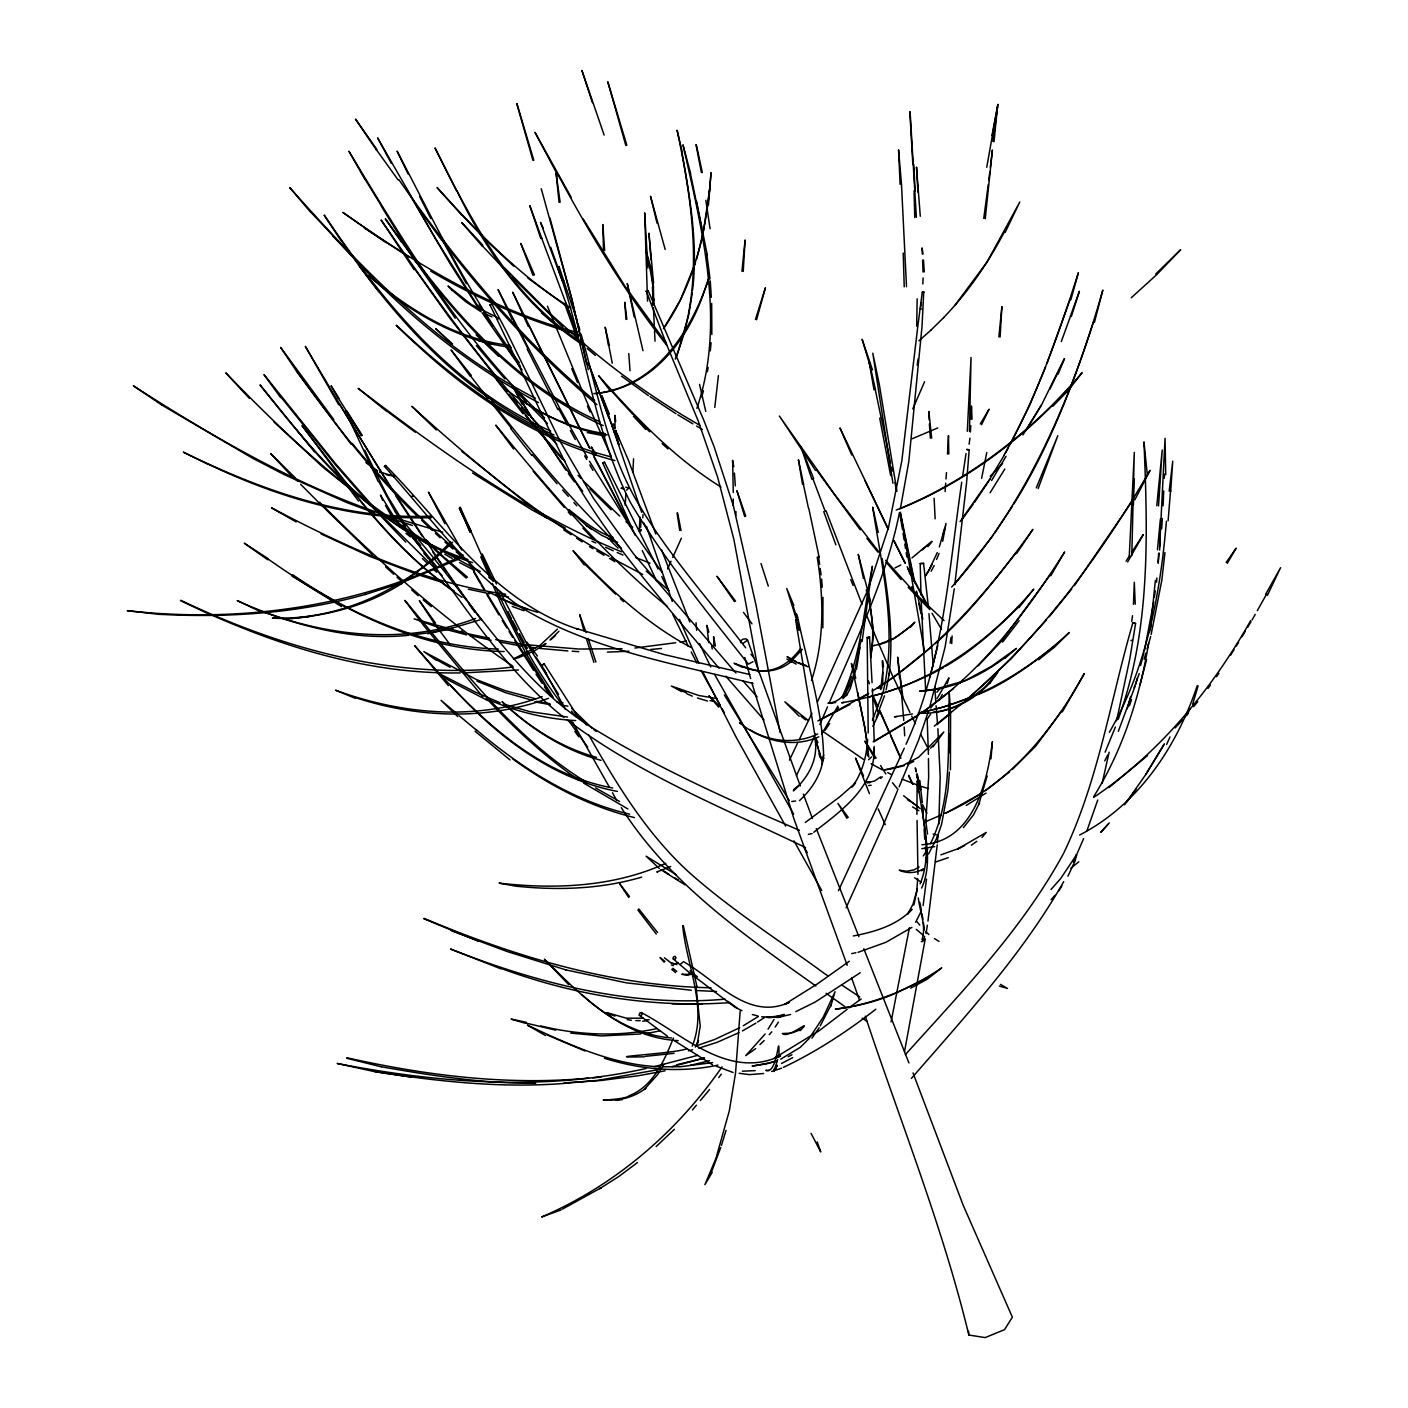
<?xml version="1.0" encoding="UTF-8"?>
<svg xmlns="http://www.w3.org/2000/svg" width="1408" height="1408" viewBox="0 0 1408 1408"><rect width="100%" height="100%" fill="white"/><g stroke="black" fill="none" stroke-linecap="round" stroke-linejoin="round"><path stroke-width="1.5" d="M615.683 421.485L614.962 415.395L614.997 427.61M1135.235 604.19L1134.302 582.296L1133.44 604.314M711.832 334.558L711.674 303.442M967.296 431.288L971.045 357.474L969.478 431.394M948.798 454.062L948.464 435.618L947.478 454.027M364.584 178.851L348.938 151.254C405.856 245.731 463.778 341.458 544.544 417.859M970.992 419.126L971.45 406.014L972.048 419.126M949.837 752.734L950.066 733.498M351.05 444.206L297.44 372.61L280.65 347.424L333.802 419.619M950.418 769.806L950.576 713.099L949.344 693.651C947.126 743.758 953.339 797.192 930.477 843.621M813.754 832.269C841.192 810.779 875.406 787.248 874.139 748.035M916.678 326.198L917.171 298.813M918.122 785.154L917.998 788.568M673.235 958.936L673.27 957.088L674.995 956.349L676.016 957.739L674.942 959.341L673.235 958.936L689.85 973.051M869.546 636.856L868.05 638.528L867.17 637.472L869.546 636.856L872.062 682.704M874.051 752.312L874.174 746.434M874.262 741.752L872.414 688.864M922.381 802.736L919.635 780.771L918.104 780.331L917.101 781.422L916.925 814.37M1133.44 504.698L1134.038 478.79M1018.917 607.658L1033.754 589.142C990.669 640.147 934.226 681.437 868.507 697.03M867.17 637.472L868.208 732.97M1165.736 474.76L1165.05 438.293L1159.629 546.709M733.075 505.278L733.269 498.942M347.019 1057.76L347.019 1057.76C426.043 1075.554 507.672 1085.709 588.65 1078.106M1159.646 550.106L1160.403 519.006L1157.446 549.824M1131.803 555.544L1134.302 452.355L1129.304 555.685M882.693 672.338L881.179 685.538L877.694 688.09L881.83 687.755L880.458 689.48L882.763 683.883L882.886 667.427M922.838 283.976L923.085 277.939M309.338 616.634L290.506 618.728L272.342 618.165C339.522 620.259 404.571 590.022 450.683 541.869M919.635 780.771L919.582 782.126L917.101 781.422M740.186 1011.032L735.574 1072.826L729.326 1110.806L716.003 1158.221L704.915 1184.674L712.114 1172.494M1163.061 505.824L1163.73 491.005M1164.293 478.315L1164.486 474.091M642.805 517.81L642.963 514.571M632.914 471.768L633.565 458.814M779.029 1057.056C778.765 1024.267 778.378 1075.413 765.794 1070.362L769.226 1070.362M951.72 643.526L952.107 635.941M663.414 328.733C695.341 283.114 707.203 227.339 711.005 172.656L708.47 204.829M641.714 512.354L614.17 431.974L615.595 430.566L628.426 460.24L655.829 533.966M625.205 505.085L625.821 494.19M1156.795 505.754L1162.216 450.067L1158.538 505.912M1158.133 562.179L1158.643 553.485M970.394 432.01L970.798 425.603M735.733 515.715L735.997 511.614M1000.085 337.075L1001.898 306.61L998.87 336.917M1161.653 528.898L1162.322 518.426M180.699 600.248L180.699 600.248C283.747 649.37 398.446 681.472 513.339 666.917M817.485 701.8L867.768 590.128L888.483 527.578L901.824 460.874L917.858 325.934L922.275 292.142L923.718 292.09L922.046 326.251L908.829 461.472L900.451 508.341M1170.682 491.515L1172.741 461.19L1169.186 491.075M743.23 271.427L745.096 239.958L741.963 271.251M917.664 878.539L916.802 890.806L913.123 903.901L907.579 914.32L911.997 909.269C897.107 925.426 874.298 931.99 853.336 935.95M945.102 491.586L945.701 483.155M946 478.949L946.458 472.63M926.517 879.12L923.102 905.573M470.237 532.083L459.29 508.218L471.328 531.379M653.066 298.285L653.506 287.531L651.288 271.304M692.542 290.33C698.104 244.2 690.061 198.106 682.018 152.803M937.394 842.794L938.027 834.486M938.819 824.102L940.174 776.864L937.886 728.675M640.693 527.261L640.904 519.605M924.898 833.395L925.25 829.03M925.76 822.448L928.664 777.251L928.453 758.525M969.214 449.786L966.68 449.486L969.214 449.786L966.557 482.838L954.818 584.672M1168.094 520.784L1170.558 490.688M949.432 772.006L947.901 790.293L941.635 824.032L936.619 838.992L938.01 835.754L928.576 853.952M1156.531 582.173L1156.901 578.002M1158.168 563.394L1159.083 552.974M542.784 664.435L544.245 664.066L541.816 665.526L565.453 709.474M867.61 755.814L867.205 743.406L864.547 726.581L851.418 663.467L855.765 678.181M1155.37 580.378L1150.318 630.15M710.301 350.874L711.058 342.725M822.853 627.88L822.958 597.344M867.61 739.341C866.747 756.325 862.189 773.274 852.016 787.107M869.422 793.654L855.518 758.05L863.562 775.966M990.334 167.306L992.411 150.005L985.248 218.715M924.616 936.302L923.542 940.755L925.285 938.872L922.557 940.298M1166.405 521.242C1160.298 594.088 1146.482 668.307 1109.363 732.283M993.995 141.768L997.515 106.973L992.957 141.522M1164.926 552.57L1161.864 580.061L1151.128 634.55M517.088 886.406L499.118 883.133C555.157 889.469 613.782 887.058 665.79 863.333M937.235 844.87L927.978 921.043M991.003 758.859L992.376 741.805C987.131 783.552 973.174 841.579 921.906 844.73M714.771 407.422L718.414 375.584M744.709 516.542L736.894 490.688L745.712 516.05M988.786 180.277L989.824 171.635M709.843 188.443L703.472 231.018M954.272 588.79L945.138 646.87L929.826 706.587M424.019 918.333L424.019 918.333C515.064 956.666 611.53 986.005 711.04 987.765M827.851 703.173C845.011 702.064 851.752 683.566 854.885 669.24C860.165 645.902 862.154 634.339 856.469 669.328M983.752 218.434L988.258 184.606M961.717 482.258C948.798 570.522 943.642 661.901 906.048 744.234M1131.733 621.544L1132.507 615.718M842.054 697.118C861.309 656.022 863.65 610.139 872.397 566.262L862.118 641.467M505.648 594.246C422.453 582.525 345.206 546.621 271.533 507.848L296.138 521.91M939.33 546.955L946.035 523.424L942.691 541.288M969.109 444.206L969.954 438.205M654.368 299.094L653.541 304.603L651.728 304.621C660.51 296.683 634.55 210.971 652.01 271.638M1153.733 601.709L1144.405 650.778M1154.349 597.362L1155.282 590.85M870.69 655.829C874.914 633.882 872.01 611.23 866.202 589.846M950.154 643.104L950.963 637.56M1038.488 659.824L1054.486 647.134L1069.235 632.509C1026.96 671.722 975.603 702.222 918.438 712.976L920.656 713.082M917.171 365.182L918.139 358.811M962.632 476.115L966.046 453.587M926.059 933.504L927.344 925.197M921.342 302.614L920.374 308.915L921.554 309.126M667.638 1036.376L639.25 1015.186L639.549 1013.232L641.379 1012.598C683.971 1035.038 728.957 1080.376 780.542 1055.771L774.189 1058.2L819.315 1030.603L847.229 1009.272M609.013 556.301C536.906 515.416 472.982 461.894 411.84 406.331L436.251 429.933M692.384 292.442L688.653 315.216L676.773 356.118M905.344 1054.662C962.421 991.25 1022.736 928.717 1063.674 853.195C1098.627 780.349 1110.472 699.758 1132.877 622.776L1135.587 623.48L1129.85 658.627L1116.579 720.826M991.936 135.538L997.938 104.315L986.744 167.306M644.406 1056.81C588.509 1057.918 681.032 1053.307 686.805 1048.502M814.827 734.8L795.608 619.854L798.125 619.414C807.541 664.382 822.36 708.946 823.592 755.163C822.272 773.045 812.504 788.744 799.498 800.571M925.091 939.734L904.517 1051.565M707.362 371.73L708.154 367.453M821.92 764.051L823.592 755.163M777.726 1059.414L773.872 1071.488L777.304 1065.258L775.685 1068.214M1148.664 643.104C1139.741 696.942 1122.774 750.077 1093.752 796.558M886.142 689.814L889.363 673.024L888.976 675.118C893.904 636.152 888.342 597.01 882.182 558.536M909.445 927.696L891.088 1021.891M734.518 601.621L716.954 576.242L735.539 601.11M981.622 478.35L986.779 452.514M910.659 988.17L927.062 979.282L941.741 967.877C910.026 989.402 873.453 1004.344 835.314 1009.166C855.501 1006.667 875.442 1001.898 894.186 993.89M640.059 531.045L640.429 529.302M1149.386 632.456L1151.11 624.026M533.949 420.957L514.466 389.488L522.051 404.078M882.974 692.666C897.811 631.224 882.059 568.146 872.661 507.126L878.258 532.365M913.88 905.027L917.33 888.659M1102.112 783.446L1109.152 752.171M380.442 285.93L368.826 275.598C409.147 309.901 456.21 339.328 509.872 345.4M798.125 619.414L797.843 620.699L795.608 619.854M859.461 647.504L861.238 639.672M870.795 657.87L873.576 632.509L869.581 599.984M718.643 707.115L708.928 695.781L719.893 706.517M899.483 512.494C886.16 579.357 855.659 640.693 829.206 702.962M937.763 645.709L929.931 677.019M639.162 530.922L640.112 517.246M338.307 398.464L331.091 385.81L338.835 398.13M702.398 237.178L696.538 259.318M545.459 1035.531L527.366 1025.112C569.483 1044.877 613.202 1065.117 660.493 1066.824M830.632 1006.544L835.05 991.725L823.275 1017.069L808.966 1038.699L800.237 1047.376L780.701 1059.168M451.774 344.344L435.653 328.557L452.549 343.957M1135.71 684.358L1137.347 678.058M1140.603 665.456L1143.859 652.872M1139.952 684.992L1146.587 659.648M987.184 775.914L978.63 804.795L979.546 802.859L973.491 814.915L963.354 827.658M1094.456 322.291L1102.816 290.083C1072.192 397.461 1027.312 503.342 951.65 587.066M855.624 670.613L850.133 688.917L846.261 695.693L847.528 693.792L842.864 698.72M943.043 534.934L944.627 529.091M1127.28 708.752L1130.694 696.344M160.266 614.486L127.23 610.685C241.454 623.533 359.867 606.76 463.074 554.946M701.712 396.898L703.437 390.738M932.994 746.821L943.853 731.984L918.509 757.31L902.88 765.442L884.77 769.806L888.061 769.507M756.571 319.739L765.406 287.76L755.462 319.44M440.739 628.267L414.128 618.851L461.947 632.21M696.89 408.355C726.194 321.922 702.205 230.595 683.003 144.83L690.536 173.149M1050.984 889.539L1060.717 878.486L1076.363 855.061L1075.043 861.15L1067.898 876.234M1144.141 659.296L1145.918 653.101M1147.115 648.965L1150.67 636.557M385.546 218.838L385.546 218.838C442.622 299.306 507.162 380.512 599.65 421.626M1070.854 299.746L1078.387 272.73C1058.323 335.368 1036.411 397.989 1003.886 455.435M1192.576 704.493L1198.085 685.96L1197.275 685.573C1176.701 746.891 1138.35 804.76 1079.584 835.05M811.483 680.522C824.56 640.816 823.786 598.013 817.221 557.146M721.459 1145.373L726.053 1130.342M1004.714 658.504L1016.453 648.402L991.461 666.336L964.902 680.715L935.458 689.163L919.582 691.152C950.946 689.726 980.285 676.386 1004.995 657.589M695.288 263.243L680.451 299.816L664.805 326.568M466.206 578.09L435.125 550.123L425.638 539.546L435.987 549.578M884.47 695.816L876.304 717.411M648.173 290.682L646.29 291.245L648.173 290.682L703.507 419.549L714.208 447.005L733.392 505.877L755.867 604.384L780.067 732.547M1071.33 316.518L1079.39 291.298L1070.414 316.131M882.323 694.619L872.397 720.139M675.259 359.093C704.986 285.789 692.982 205.198 677.09 130.24L682.493 153.067M1093.646 321.763C1072.949 384.965 1049.189 447.621 1013.69 504.187M259.653 611.248L237.248 600.6C311.133 634.726 397.866 647.803 475.587 618.464M927.942 712.747L918.491 740.414L899.131 786.843M1129.41 705.795L1131.522 699.6M1097.73 800.043L1086.941 830.72M720.738 1147.45L710.934 1173.533M1135.006 686.418L1118.322 731.315M1070.115 299.341L1047.042 363.035M947.179 683.883L948.922 677.829L937.13 698.562M1036.27 487.872L1057.83 435.653L1038.171 488.541M470.202 376.27L451.106 350.011L471.258 375.408M355.274 698.298L335.544 690.202C401.315 714.384 475.411 721.266 542.133 696.608M559.011 266.517L557.638 266.904L559.011 266.517L577.386 321.693M702.68 295.821L708.752 278.502C691.293 331.795 654.949 388.045 593.824 393.624M874.878 758.56L864.864 741.171L876.163 758.138M396.475 325.283L396.475 325.283C457.758 383.381 527.947 435.864 611.125 456.896M1061.315 341.528L1070.485 316.307M1115.382 727.056L1105.104 752.189M1118.234 719.189C1150.67 630.538 1147.802 534.706 1143.965 441.866L1147.397 475.71M1134.074 687.861L1139.248 673.622M411.453 1077.155L374.176 1071.558L337.163 1063.462C438.733 1083.157 544.438 1091.341 646.219 1068.461M846.56 689.709L851.347 676.702M683.285 925.619L696.942 986.498M1045.528 367.066L1029.635 405.328L1010.346 443.872M610.104 1014.957L606.778 1012.581L626.19 1018.16L643.122 1018.23M580.782 341.722C510.136 296.754 471.381 220.387 435.019 147.946L456.403 190.714M525.712 1023.387L511.139 1019.11L526.17 1022.261M673.411 1038.048C664.435 1060.312 653.259 1086.395 629.27 1095.688C624.642 1100.845 577.72 1100.229 622.107 1099.771M937.27 552.552L928.981 570.222L932.026 564.397M568.709 984.667L544.421 959.2C581.469 996.019 622.635 1037.872 678.198 1040.618M921.202 911.258L915.658 922.187M936.566 559.504L939.048 553.397M640.693 531.309L641.344 529.76M1058.006 374.282L1064.536 358.688M1083.614 838.622L1073.371 862.259M1187.278 714.736L1189.795 708.822M408.144 174.011L397.091 151.114C434.914 223.238 470.096 297.352 519.323 362.701M827.499 706.904L819.878 724.451M457.758 716.602L441.074 700.374L458.48 714.947M912.789 408.883L924.598 381.709M897.442 790.715L882.147 827.904L846.085 907.808M702.909 295.187C686.136 342.954 649.299 388.467 595.725 393.536M815.619 733.99L796.488 775.614M904.27 748.211L838.464 890.701M667.586 568.973L671.035 561.282M672.76 557.427L681.384 538.208M1166.598 744.498L1169.995 737M1064.29 358.618L1041.656 404.677L1025.341 431.341M989.771 683.461C1009.941 655.547 986.902 687.509 979.968 691.099C966.469 702.029 950.734 710.565 933.205 712.254M843.41 696.925L845.874 691.557M324.403 215.195L324.403 215.195C382.888 302.192 452.267 387.834 550.669 431.042M955.346 304.744L987.131 261.906L1019.762 202.048L1005.136 232.478M831.054 1004.89L820.23 1025.869M267.819 559.803L244.288 543.206L268.277 558.782M837.848 706.13L821.674 734.131M691.293 647.574C645.779 623.621 608.115 587.611 573.003 550.598L584.25 564.89M872.854 726.37L879.578 712.237M789.448 760.126L797.474 743.301M695.288 1047.059L698.456 1040.512L697.259 1044.05L700.216 1026.098L696.221 988.539M799.286 739.552L811.941 713.328M1049.77 389.4L1057.338 373.824M939.717 699.706L942.234 694.514M512.195 319.493L498.062 289.608L559.944 408.602L587.4 457.635M1267.446 595.285L1280.576 567.688L1265.546 594.475M1063.691 881.637C1022.666 953.99 965.677 1015.89 911.398 1078.44M692.226 1046.144C708.03 1007.107 686.312 965.307 682.739 925.742M1104.752 760.918L1107.691 755.058M981.587 424.653L989.05 409.218L980.285 423.949M909.832 111.918L912.859 164.595M487.59 700.498L448.765 680.293L436.691 672.285L475.218 692.032L500.192 702.803M931.163 571.226L934.155 565.541M1005.294 453.288L1008.322 447.638M1134.848 499.822L1150.09 470.307C1100.299 555.755 1040.882 636.997 964.832 701.026M774.03 1019.427L768.064 1029.16M448.43 685.661L414.726 645.726C468.336 707.08 528.81 772.376 612.674 787.987M944.715 813.384C1007.16 786.104 1052.198 732.107 1084.283 673.534L1062.371 711.832M836.493 711.163L838.446 707.643M558.448 176.493L534.987 132.352L571.278 197.507M450.226 644.776L434.298 623.55L419.355 600.618L435.547 623.093M1004.397 231.898C987.994 262.979 968.07 292.318 943.589 317.645M1252.082 619.942L1255.214 614.381M1257.309 610.65L1266.69 593.93M310.376 211.939L289.696 187.546C361.627 268.277 438.187 348.269 535.515 398.323M1041.462 404.976L1022.947 434.914M501.23 968.968L450.49 949.01C537.627 983.33 630.837 1007.6 725.19 999.152M863.474 578.494L858.246 554.347L870.408 600.829M385.616 465.485L384.472 466.435L385.616 465.485C444.682 525.536 494.384 601.973 578.406 629.341L576.594 628.619L664.382 654.632L749.83 674.538M681.718 691.592L671.37 686.03L698.72 695.482L717.059 698.579M1127.65 561.986L1143.243 534.582L1131.733 552.306M1163.835 744.902L1145.883 774.453M416.222 538.226L415.096 540.126L416.592 539.563L407.405 532.84M1164.398 743.758L1145.32 775.139L1124.552 804.848M625.856 145.57L607.781 81.752L626.842 145.235M796.101 618.306L786.738 588.474L793.83 605.475M1004.291 455.171L989.578 479.477L960.098 521.629M991.602 480.515L1006.034 456.368M921.606 888.078C933.504 862.611 923.912 832.779 922.099 806.027M1236.312 646.114L1238.565 642.365M1241.944 636.768L1245.323 631.154M1247.576 627.422L1250.955 621.826M206.765 463.742L183.357 452.126C260.374 489.861 343.886 520.027 430.954 516.12M1050.773 575.749L1064.624 551.971C1025.939 612.762 981.71 672.056 921.272 712.87M1058.851 890.894L1061.896 885.914M1250.709 620.576C1211.584 689.744 1159.875 752.717 1093.629 797.438M663.89 1064.413L657.571 1074.691L644.23 1089.51L645.955 1088.032C637.314 1095.107 626.366 1098.75 615.402 1100.106M920.075 883.89C934.63 849.218 919.301 809.829 917.171 773.854L920.902 789.589M1227.354 563.253L1236.118 548.187L1226.139 562.531M990.088 492.747L1004.802 469.022M921.958 939.611C926.64 926.341 919.723 911.434 918.315 897.917M740.661 642.734L740.485 640.939L742.861 639.197L746.011 638.81L747.542 640.077L743.248 643.227M1230.522 655.248L1233.989 649.757M779.61 1017.104C794.394 1009.765 770.475 1020.096 766.638 1017.086L780.208 1016.154M999.363 986.075L1007.512 988.434L1000.454 984.386M569.061 509.731C581.134 519.464 596.57 532.083 612.902 537.504M1126.066 561.158L1129.462 555.843M1132.718 500.456L1074.357 585.658M651.728 304.621L653.541 304.603M825.123 730.347L829.646 723.501M923.314 855.923L927.678 849.288M994.365 533.491L1012.598 506.07M974.389 502.586L989.947 479.301M775.174 1027.013L778.448 1022.102M800.096 1030.674C814.598 1015.96 787.934 1039.438 782.426 1033.507L790.821 1033.19M436.093 660.141L423.861 651.64L476.731 679.73L505.507 690.747L535.779 698.826M927.538 718.573L930.653 714.067M1050.403 574.64L1002.126 640.394L978.067 665.966M811.958 1038.189L819.157 1027.717M1016.558 553.573L1032.891 529.426C988.434 591.307 937.834 650.778 872.238 691.082M533.069 275.475L520.784 243.443L534.459 274.982M667.427 606.637C602.712 553.714 548.698 489.491 495.792 425.181L513.603 449.029M1062.019 710.653L1035.602 746.275L1012.528 769.226M461.877 215.283L437.078 187.563C477.435 232.021 519.411 276.074 570.821 307.912M659.366 868.49L646.096 856.187L676.526 874.896M899.518 677.53L897.635 657.131L902.845 697.224M930.758 707.925L934.05 703.366M452.162 290.33L448.008 285.982L471.328 304.515L496.338 316.994M1207.994 688.354L1210.422 685.027M1216.459 676.702L1218.888 673.358M722.058 1066.824C677.09 1132.085 614.698 1185.606 541.675 1216.97L561.123 1209.894M1126.4 802.472L1136.01 789.307M491.832 303.934L490.054 305.096L491.832 303.934L506.792 332.059L560.718 442.446L593.437 498.238L633.565 553.89L735.926 673.006M961.734 519.816L973.122 504.31M349.571 419.32L357.262 434.755M993.15 535.322L954.818 583.915M621.544 551.813C525.114 512.635 440.422 451 358.142 388.379L385.915 410.784M358.442 500.984L302.016 425.656C348.286 484.616 391.6 548.222 454.397 591.149M718.731 1077.578L721.336 1074.163M249.427 398.429L225.79 372.874C275.598 424.371 327.624 474.355 386.496 515.504M294.994 477.594L270.618 453.534L293.973 478.579M1002.619 642.083L1019.128 620.682M936.443 834.909L933.17 834.046M1016.171 552.693C991.214 584.69 965.8 616.774 935.246 643.65M1071.734 588.966L1049.206 616.774M414.181 269.755L381.093 219.965C435.002 298.197 490.301 376.042 556.829 444.242M800.624 648.472C791.877 660.422 778.818 670.736 763.382 670.789C756.061 673.446 717.182 655.53 742.579 667.392M799.216 716.25L784.837 701.835L808.544 720.702M628.725 897.477L619.678 883.731L629.499 896.509M882.64 660.774L883.485 666.688M896.227 510.03C968.722 480.955 1031.571 431.728 1082.118 372.662L1068.461 390.192L1052.867 406.261M1185.272 716.672L1188.053 713.346M1193.597 706.675L1197.768 701.677M692.454 1109.944L696.414 1105.227M700.374 1100.51L709.597 1089.51M802.278 649.37L790.31 662.147L791.877 660.95C778.554 672.83 759.158 673.658 743.266 666.917M927.89 546.603L932.026 541.693M765.142 1034L745.712 1055.683L755.656 1048.608M811.043 1133.37L820.741 1151.938L817.186 1141.958M853.178 785.717L855.536 782.954L839.555 796.998L805.306 822.448M314.494 451.792L260.04 384.912C316.29 456.157 378.33 530.816 467.931 559.592M910.694 626.965C925.144 610.702 899.272 641.08 878.698 644.477L894.467 638.299L910.642 626.349M1046.478 619.925L1011.261 658.662L967.63 699.178M1051.072 899.694L1054.979 895.277M769.226 1034.722L771.795 1031.818M936.813 692.261L939.875 688.846M1109.293 822.906L1100.792 832.339L1108.166 824.155M557.427 629.094L539.546 645.762L513.339 658.944L518.531 657.747M815.338 737.37L817.942 742.562M482.099 245.995L461.718 222.57L482.856 245.168M1175.152 727.901L1182.491 720.016M713.874 645.85L713.61 636.645L715.387 646.061M558.958 631.259L550.018 639.989M626.578 490.178L628.725 487.942L625.715 487.186M990.246 476.238L1002.654 463.426M280.632 397.619L263.965 374.546L335.667 463.848L373.437 506.862M482.803 696.837L423.614 625.434L404.835 600.371C460.046 665.738 512.494 736.754 586.502 782.32M1155.722 273.997L1180.643 249.726L1156.584 274.754L1131.293 297.739M1068.126 389.171C1020.994 440.106 964.392 482.662 899.8 508.816M802.525 484.282L798.424 459.765L803.634 484.282M930.442 748.194L933.486 745.149M616.405 431.024L614.17 431.974M664.118 962.245L660.07 957.51L664.928 961.435M1018.952 606.514C996.741 629.006 972.946 650.443 945.472 666.336M930.811 330.264L943.835 317.434M658.046 568.938L604.542 462.229L602.8 463.074L635.237 535.322M982.01 837.461L986.216 832.445L957.95 848.866L964.638 845.574M868.613 759.774L871.57 756.923M759.898 1044.63L764.174 1040.565M656.128 1146.57L674.397 1129.286M800.202 784.397L793.32 790.856C808.157 777.744 818.576 759.282 815.003 738.83M990.158 682.616C971.802 702.363 945.842 714.683 918.562 713.117M1147.573 755.586L1108.853 787.653M452.637 542.256L435.934 557.85L400.91 584.038L401.949 583.37C368.79 604.789 330.088 615.331 291.016 618.411M609.382 389.646L598.682 375.795C635.325 417.014 673.781 457.741 720.984 487.027M595.426 455.294L591.325 446.934L596.235 454.538M931.656 541.411L911.979 557.938M338.677 404.73L305.325 346.368C360.483 439.912 417.138 532.752 481.571 620.294M550.704 247.298L562.936 281.547L563.71 280.65L562.267 280.896L540.514 222.376L543.365 228.466M460.275 507.32L493.064 581.011M918.931 340.824L931.022 330.088M880.546 778.413L882.341 776.811M550.88 639.602L555.579 635.43M922.31 549.842L927.133 545.565M961.717 703.771L934.331 726.106M1009.483 771.918L985.582 790.627M815.531 470.448L779.346 416.011L834.522 494.366L880.211 553.626M680.451 964.251L682.51 962.474M932.114 646.36L894.784 676.438L877.149 688.125M953.55 688.477L921.29 713.416M959.886 683.038L963.054 680.31M376.358 149.934L355.52 119.134L376.904 149.477M921.659 870.83L924.088 868.824M875.829 1009.219C847.123 1031.554 816.27 1051.811 783.306 1067.405M1070.766 868.314L1078.81 861.784M937.112 724.398L950.083 713.909M851.734 454.995L839.978 427.979L887.726 527.842M516.965 103.664L533.79 160.283M880.686 776.882L874.438 781.088L866.87 782.619L870.003 782.531L865.005 781.757M773.696 1069.552L775.878 1067.845M1054.645 646.114C1030.814 664.752 1006.174 683.232 977.926 694.619M382.765 500.456L380.494 495.07L395.507 519.358M391.336 163.434L377.626 137.896L435.23 238.234L480.867 310.939M637.437 1162.568L618.675 1176.613L599.702 1188.634L601.286 1187.701L562.355 1209.155M847 818.347L837.971 803.44L848.232 817.432M849.358 961.206L817.186 984.034L784.52 1004.45L789.184 1002.373C748.106 1021.24 715.827 979.739 683.32 961.594M848.813 1007.934L861.203 998.941M971.414 845.205L976.8 841.315M365.851 462.546L368.914 464.781M794.094 789.149L798.477 786.016M758.155 1016.576L743.283 1025.763M606.637 410.326L601.92 395.859L609.382 414.198M545.16 643.949L534.723 650.69L519.147 657.466M860.218 972.77L815.074 1002.126L795.802 1011.63M540.83 647.082L546.075 643.526M757.592 1022.032L764.386 1017.597M871.358 370.022L862.101 339.293L872.502 369.934M528.405 326.638L512.653 292.178L590.058 448.642M917.822 715.616L875.195 740.942M919.512 714.155L873.136 741.77M911.874 927.414L885.949 942.269L858.035 952.336M980.214 793.971L946.387 812.838M966.258 805.411L986.022 793.091M923.067 253.986L922.082 247.914L922.275 254.021M444.928 523.758L428.454 492.131L461.736 550.07M917.928 192.139L916.502 167.059L920.286 216.269M868.683 693.422L817.854 720.966M849.992 704.475L819.333 720.333M857.314 700.234L868.261 693.862M742.386 1030.955L755.902 1023.141M678.286 962.632L674.978 963.846L671.194 963.054L676.931 964.638M919.125 867.046L913.968 869.915L906.664 871.27L899.237 870.214C906.963 873.611 916.344 873.488 923.49 868.736M602.8 463.074L604.542 462.229M540.778 238.515L529.83 205.674L541.763 238.304M583.95 630.819L579.691 614.627L586.062 632.526M696.326 144.76L702.328 172.568M690.202 973.086L687.685 974.424L681.806 974.248L687.21 975.322L692.965 973.773M927.362 977.838L896.051 993.062M753.034 661.672L748.317 664.154C707.08 611.97 664.558 560.19 630.608 502.85C592.874 428.789 585.112 344.661 557.638 266.904M788.216 1056.686L791.93 1054.75M781.528 1063.445L792.686 1057.654M894.942 567.987L900.803 564.978M800.87 1029.53L792.581 1032.768M943.73 667.445C912.085 685.133 877.342 696.538 841.702 702.803L843.973 702.381M739.693 1027.734L714.648 1039.474L696.819 1045.669M738.918 1032.68L716.989 1042.378L698.72 1048.186M405.222 525.589L406.349 525.061L415.765 536.448M900.099 184.254L898.568 149.829L901.472 184.114L906.506 286.686M907.755 764.245L913.739 761.464M459.765 558.694L401.122 582.982M651.006 259.829L648.93 233.2L653.558 282.85M811.87 479.266L801.029 447.04L813.666 478.614M912.226 438.733L937.763 427.944M948.253 857.683L935.686 861.96M925.179 821.867L940.826 815.197M974.213 696.15L943.307 707.098L920.462 712.677M958.83 848.443L940.843 854.85M892.936 483.19L872.784 353.214L879.331 384.613L896.949 491.339M670.683 866.536L656.814 872.027L658.134 871.534M609.312 345.03L605.176 327.184L608.379 345.206M592.416 102.678L581.891 70.4L604.138 135.062M817.696 734.008C796.206 744.251 770.387 742.122 750.182 729.925M708.664 642.594L706.904 625.275L708.858 632.139M929.122 419.778L928.875 411.506L931.656 438.152M399.133 583.757L364.954 594.546M873.998 389.858L868.947 360.677L875.477 389.664M818.822 736.789C792.387 748.862 761.288 740.52 739.552 722.744L740.89 723.73M1130.994 640.587L1131.962 640.253M642.981 350.68L627.282 283.536L634.198 316.941M904.059 765.706L889.909 769.19M771.602 1071.453L781.51 1068.25M776.547 1061.474L752.101 1066.102L766.181 1063.973L777.04 1060.664M548.539 698.298C486.64 720.579 418.387 718.045 356.312 697.893M479.741 619.942L454.414 627.44L429.634 632.738L412.79 634.779M657.043 223.15L650.514 196.24L665.157 249.427M697.558 1055.384L654.685 1066.578M824.05 758.102L821.814 760.866L814.81 737.282M672.091 1066.613L704.475 1058.024L677.002 1064.677M641.661 877.131C601.339 889.011 558.747 890.578 517.123 886.266M688.477 1050.843L692.578 1049.787M365.622 594.317C299.077 613.237 229.486 617.883 160.635 614.381M690.29 1065.346L709.456 1060.752M790.698 1014.429L778.149 1017.421L761.658 1016.822M625.997 319.44L624.765 302.298L626.842 319.334M874.562 645.392L873.347 645.674L879.789 644.23M427.786 633.723L452.742 628.355M808.315 834.381L812.099 833.571M657.237 1069.834L597.942 1080.358L561.246 1083.65C498.837 1088.155 436.339 1081.274 374.722 1071.541M830.773 703.419L835.754 702.398M851.717 953.603L855.923 952.758M559.064 202.418L556.072 173.061L560.138 202.312M648.806 1033.155L660.158 1030.762M712.606 1062.6L680.293 1066.736L662.482 1066.806M647.909 268.03L644.688 212.854L647.539 301.101M604.648 250.536L602.818 224.558L603.504 250.589M656.779 1028.614C618.534 1036.957 578.635 1035.302 540.76 1025.904M665.086 1070.802L638.299 1075.747L601.022 1080.464L564.15 1082.875M717.974 1065.117C680.363 1073.09 640.974 1069.834 604.454 1058.27M493.134 375.32L523.054 413.829M912.437 713.944L894.467 716.848L896.755 716.514M642.699 1021.258L647.258 1020.518M921.818 848.672L934.771 846.63M675.682 642.734L634.902 648.032M679.994 642.083L686.47 641.08M644.811 1020.378L649.211 1019.709M511.421 347.424C464.992 341.845 417.754 317.275 380.829 285.965M674.115 1053.307L645.586 1056.317M640.816 1033.965L601.603 1035.936L570.803 1033.12M644.741 1033.454L648.683 1032.962M408.584 635.29C357.984 640.534 307.648 628.426 260.48 610.896M868.56 785.558L871.147 785.242M791.789 801.486L795.643 801.029M733.814 466.664L732.6 460.328L733.269 492.43M650.584 649.493L661.426 648.454M921.29 941.67L922.574 941.547M928.418 607.288L923.578 563.376L920.216 563.605L920.99 595.021M763.594 1073.53L749.302 1074.621L739.165 1073.283M518.478 669.979L464.482 672.848M592.803 1077.789L601.093 1077.155M920.216 563.605L923.578 563.376M622.107 648.701L578.776 649.035L522.931 644.442M742.368 1071.189L755.234 1070.626M607.376 652.133L628.918 651.235M729.203 1002.672C652.221 1008.11 574.71 995.35 502.392 968.88M924.387 292.301L922.275 292.142M535.691 1083.315C484.018 1083.65 432.678 1075.835 381.92 1066.877M460.293 672.901C374.176 674.432 290.083 649.669 211.922 615.155M672.038 1003.834L702.398 1003.957M635.835 1020.624L640.2 1020.659M431.411 517.634C353.232 520.362 277.077 497.042 207.17 463.69M1135.587 623.48L1132.877 622.776M623.515 488.294L620.998 488.206L623.568 488.875M691.346 990.246L626.243 982.819L565.242 969.742L566.262 970.006L507.426 951.614L451.229 930.723M697.629 990.563L716.514 991.514M404.606 526.522L406.349 525.061M567.846 650.936L539.686 648.402M572.229 651.235L578.794 651.675M498.344 649.07C423.773 646.888 353.461 616.141 292.565 574.675M567.6 717.059L529.83 711.638L504.064 704.194M504.205 651.534C417.278 649.95 338.166 608.45 268.699 559.451M575.696 720.579C545.882 718.978 516.507 711.762 489.157 699.846M671.528 1037.96C637.507 1035.302 606.672 1017.262 581.909 994.664M557.11 702.293L563.077 702.926M531.15 647.346L535.427 647.874M561.915 705.373L567.934 706.13M390.896 475.341L379.685 471.962L383.293 473.634M392.058 475.886L386.267 474.707M627.211 1019.621L631.418 1020.237M865.304 1016.189C900.504 1122.246 942.568 1226.174 968.845 1335.013L985.16 1337.6L1004.52 1329.662L1012.37 1317.184L963.072 1204.984L913.018 1072.931M495.915 594.827L508.499 596.957M495.722 639.602L520.837 644.072M534.635 701.87L550.176 704.634M536.448 701.342L549.947 703.771M411.981 496.091L413.301 496.32M710.037 700.656L713.416 701.254M499.558 641.995L522.614 646.29M587.277 432.573L605.211 436.04M605.405 433.646C574.323 429.211 545.09 416.398 519.253 398.798M607.112 434.914C568.322 429.563 533.122 410.397 502.48 386.742L503.395 387.446M468.195 633.811L489.368 638.264M468.266 589.16L489.632 593.754M469.938 635.606L491.128 640.27M555.773 1030.163L526.522 1023.194M753.051 683.443C674.696 663.837 592.381 650.056 522.122 608.08C467.368 570.486 428.718 515.046 384.472 466.435M478.544 340.736L494.595 344.573M752.347 1014.57L757.926 1015.925M532.611 700.392L505.947 692.806L476.978 681.173M617.373 791.437C550.387 778.571 494.93 734.501 450.296 684.992M346.808 1058.27L381.392 1066.859M440.686 628.091L465.731 634.603M528.035 609.277L500.597 598.594M537.662 612.357L514.061 604.912L488.963 592.029L490.266 592.786M629.658 814.194C571.718 800.589 520.802 767.466 475.904 729.432M707.538 701.026L697.506 697.998M634.392 817.555C590.11 806.872 549.102 785.488 512.459 758.736M442.728 532.206L381.392 513.814M577.544 332.464C491.41 310.323 414.867 263.102 342.848 212.414L386.179 242.634M579.374 334.893C527.155 320.566 477.33 298.514 430.69 271.146M920.973 786.298L928.312 788.533M614.909 460.539C538.56 440.757 471.592 396.106 414.586 342.69M418.792 574.974L442.922 582.595M378.699 514.466L384.666 516.419M388.626 517.704L412.474 525.466M596.482 757.363C560.736 747.454 528.88 727.003 502.075 701.694L503.448 702.997C531.15 729.133 564.08 750.235 601.058 760.355M671.387 964.973L673.394 965.642M416.786 574.253L369.723 556.371L321.094 533.931M917.118 784.907L902.141 779.187M639.25 1015.186L640.869 1015.766L642.189 1014.182L641.379 1012.598M512.213 606.461L524.022 610.79M617.566 542.414L602.096 535.55L586.379 525.448L591.73 529.426M379.403 513.181C291.72 482.909 211.077 435.794 133.373 385.792L161.814 405.046M611.002 1014.64L614.962 1016.101M733.075 1072.474L716.338 1066.226M798.248 662.552L805.781 665.315M374.651 512.97L346.315 502.374L284.117 474.566L252.965 458.427L162.026 405.152M807.928 666.741L798.125 663.027L787.072 656.726L796.365 661.848M472.648 562.637C400.946 539.37 342.918 487.802 296.63 429.827M478.755 941.406L423.738 918.738M635.712 557.515L650.003 563.182M584.971 1050.949L546.902 1034.862M799.445 830.315C728.27 799.603 656.973 767.8 590.938 726.986C517.845 680.398 473.686 604.014 418.458 539.704M686.382 692.842L677.266 688.811M686.998 693.862L692.278 696.133M608.045 538.666L613.694 541.165M591.941 541.253L595.813 542.978M605.528 547.307L613.29 550.757M617.162 552.499L622.987 555.086M486.394 314.406L491.955 316.888M805.587 847.598C724.539 808.438 639.426 774.646 567.213 719.981M180.435 600.653L211.306 615.173M642.717 574.446L614.416 559.469M1075.677 855.202L1076.61 855.659M741.998 1010.698L734.888 1007.178L693 975.445M565.294 528.018L531.925 509.872L472.525 473M480.304 571.507L430.021 544.192L390.051 518.003M554.013 435.002C463.954 395.314 396.07 320.848 341.616 240.909M603.187 425.603C518.496 387.464 454.872 317.046 402.23 242.493M882.253 769.824L871.077 763.699M887.726 772.64L891.37 774.523M459.624 562.619L474.637 570.363M619.538 801.469L595.549 787.917M786.826 659.014L796.171 664.101M627.915 808.966L583.528 783.006M436.867 660L450.085 667.286M684.886 884.787L660.95 869.686M674.626 877.835L678.286 879.877M538.454 402.582C479.09 371.061 425.322 329.824 377.555 282.674M429.757 545.547L433.488 547.694M444.682 554.136L452.144 558.43M480.867 311.626L465.802 301.787L452.074 290.154M938.995 941.424L934.437 938.555M699.758 425.251C658.539 401.65 619.467 374.299 583.528 343.235M589.494 546.638L593.12 548.786M596.746 550.933L604.014 555.227M609.453 558.448L614.909 561.669M677.846 414.832L692.894 423.843M696.643 426.096L702.293 429.475M341.546 606.619L291.949 576.013M912.578 806.907L918.878 810.709M920.234 808.65L903.619 795.749M918.051 806.661L907.491 799.304L909.586 801.222M712.501 1064.765L674.397 1040.723M409.482 532.611L415.008 536.131M420.534 539.669L427.909 544.368M408.83 257.03L364.232 227.99M863.562 759.44L821.832 730.664M563.746 529.918L571.102 534.706M576.611 538.278L582.138 541.851M650.074 396.704L675.963 413.706M859.725 996.917L842.072 985.23M828.168 976.026L824.701 973.72C779.046 940.122 730.893 909.744 688.53 871.869C646.466 833.254 616.634 784.362 588.826 735.064M568.832 307.877L527.842 278.098M371.765 466.84L377.555 470.73M664.189 871.2L669.258 874.597M862.154 1018.178L867.328 1021.645M512.477 665.896C442.499 618.499 379.192 561.933 319.598 502.198M815.83 985.987C744.234 935.035 669.152 883.238 621.333 807.682M670.789 962.702L664.4 957.774M371.29 467.174L376.904 471.205M914.654 877.747L921.184 882.27M546.726 518.091L534.846 509.661M826.091 993.274L844.906 1006.614M923.314 935.37L916.291 929.35M727.83 1001.299L736.789 1007.758M621.509 376.165L648.331 395.56M462.018 597.362C422.928 570.891 389.558 536.976 359.885 500.474M582.173 344.502C525.782 307.437 485.795 250.976 456.949 190.89M578.054 779.539C544.298 756.184 514.008 728.165 486.218 698.051M386.109 410.555L415.237 432.203M529.778 505.859L461.965 451.475M563.834 717.446C501.213 667.603 459.853 597.274 410.784 535.11M375.373 509.01L323.312 467.526L274.067 422.136M672.778 968.282L676.773 971.362M593.578 729.414L596.341 731.544M461.366 630.907L466.506 634.92M800.853 716.109L805.693 719.928M405.944 533.28L410.432 536.87M568.779 509.96L586.749 525.747M488.699 577.174L493.627 581.187M509.978 759.898L475.094 731.315M690.026 970.763L697.506 976.923M625.979 521.699L632.72 527.314M423.174 599.896L431.323 606.654M459.342 715.898L476.872 730.523M669.011 590.568L646.219 571.085M467.491 577.21L446.318 559.099M578.582 339.064L548.574 312.242L504.346 267.608M587.154 348.462L595.373 355.467M541.517 312.946L560.912 329.542M671.739 969.338L675.558 972.594M462.458 555.544C422.277 521.664 385.422 483.894 352.088 443.274M396.968 577.174L401.878 581.451M411.717 590.005L418.264 595.707M594.757 400.734C518.795 337.269 455.435 260.427 398.816 179.608M596.939 404.677C538.93 356.101 487.626 299.974 441.778 239.888M444.91 541.974L452.954 549.014M456.174 551.83L460.997 556.054M513.797 266.2L487.01 241.243L462.053 215.072M944.029 620.611L917.312 595.39L885.702 560.349M662.13 443.661L667.938 448.906M405.75 530.429L396.704 520.784M619.696 516.102L583.792 481.342M372.627 555.016L320.654 504.434M385.598 566.861L393.712 574.27M442.024 575.432L380.582 514.466M433.47 569.254L436.691 572.229M562.989 327.29L512.23 277.235M435.406 549.243L445.65 558.73M592.187 728.341L571.613 708.365M615.542 594.211L585.147 564.467M620.347 598.664L623.55 601.638M418.616 517.422C372.944 473.598 334.33 423.262 297.44 372.029M421.678 520.326L432.414 530.482M435.494 533.386L440.088 537.733M396.229 325.477L414.146 342.549M476.15 334.805L498.52 356.277M621.438 548.17C573.883 503.254 531.749 452.989 491.709 401.35M611.09 509.766L589.864 488.787M925.971 931.744L928.893 934.56M586.59 725.032L575.467 713.627M649.739 431.851L634.093 415.747M422.418 558.554L427.152 563.147M611.09 557.498L614.046 560.384M610.544 540.69L618.13 548.152M294.571 478.157L297.634 481.254M300.696 484.352L319.106 502.902M526.434 402.266L512.019 386.742M529.443 405.31L547.483 423.544M405.75 542.08L381.392 516.701M593.278 539.211L582.859 528.053M376.939 282.392L332.552 235.752M355.379 259.494L310.746 212.098M482.082 245.59L503.395 268.154M578.09 475.376L580.958 478.386M633.424 416.258L645.709 429.422M372.821 507.496L375.69 510.558M908.16 587.277L929.896 609.664L907.174 566.755M632.72 414.269L609.858 389.189M504.874 378.946L476.291 345.506M423.984 553.502L428.366 558.342M528.598 415.43L521.594 407.528M535.674 423.245L538.507 426.378M576.664 717.165L571.49 711.216M436.726 566.72L409.411 533.491M399.256 524.55L401.826 527.402M742.949 680.821L757.099 696.872M557.022 483.754L532.189 454.573M562.654 490.037L568.286 496.338M573.918 502.621L576.734 505.754M763.963 719.893L725.842 676.245M365.922 499.787L335.016 464.288L281.054 397.197M565.224 461.525L538.701 430.795M562.531 459.395L538.824 431.693M564.15 507.302L533.174 471.258M568.234 511.984L570.944 515.099M886.142 562.232L901.12 579.603M505.032 388.274L507.795 391.494M513.322 397.901L517.458 402.723M719.03 668.219C666.706 605.845 611.459 544.949 570.997 473.827C542.696 418.246 517.44 361.152 490.054 305.096M916.608 921.307L919.776 925.109M537.363 429.176L508.869 394.258M415.342 539.053L420.763 545.582M525.342 415.325L533.438 425.146M570.821 720.878L576.33 727.584M745.677 647.786C708.541 599.368 667.304 553.502 636.504 500.632C607.024 449.187 597.379 390.315 581.064 334.136M750.974 654.262L753.632 657.483M497.059 379.878L506.246 391.054M892.426 782.707L898.022 789.554M494.226 375.056L449.469 317.662L415.008 269.35M877.853 552.042L866.888 538.402M657.536 932.466L638.739 908.882M491.85 403.462L511.139 427.962M510.875 428.701L531.872 455.47M666.459 343.306L624.606 285.666L583.264 219.102M470.378 375.76L487.872 398.341M656.286 934.05L637.859 909.99M860.2 529.76L816.71 470.237M582.666 491.304L558.043 457.776L540.566 431.306M666.811 345.365C625.328 292.6 590.41 235.048 558.747 175.965M359.515 266.235L378.77 291.544M561.686 704.07C534.6 668.237 513.445 628.197 495.704 587.013M526.874 642.154L537.469 656.005M743.459 612.357L752.013 623.832M522.104 369.952L482.082 312.717M662.042 572.422L632.843 530.922L589.477 461.261M419.725 210.038L441.76 240.328M587.682 747.12L568.885 721.002M568.357 473.546L574.499 481.976M574.869 731.456L578.723 736.771M455.242 318.226L415.87 261.606M376.358 149.67L398.077 179.872M508.605 349.835L514.571 358.125M518.144 363.106L520.52 366.432M406.912 529.971L395.226 511.861L378.893 481.8M456.139 585.851L448.782 575.274M458.621 589.371L466.066 599.896M468.547 603.416L474.76 612.198M566.016 470.254L540.531 432.115M385.299 219.014L401.72 242.387M392.322 517.053L394.539 520.256M392.304 515.275L395.613 520.045M432.96 552.27L446.354 571.736M530.974 649.95L533.438 653.576M558.536 694.338L526.31 642.787L499.981 591.413M324.157 215.336L341.123 240.786M422.382 536.395L410.678 518.778M544.245 664.066L577.896 716.69M551.936 696.45L517.598 643.914L487.115 593.789M536.026 674.133L542.045 683.232M544.438 686.858L550.458 695.957M536.149 657.237L541.288 665.157M553.186 697.4L525.43 652.573L502.198 606.32M395.877 495.986L408.408 515.275M479.266 309.549L449.821 263.19L405.733 187.81M803.845 847.246L807.312 852.667M533.667 670.454L514.87 640.957M362.19 435.336L346.509 410.59M361.557 435.301L338.395 398.094M479.002 304.92L481.29 308.51M483.56 312.083L492.694 326.427M361.434 435.864L345.858 411.03M405.258 525.202L387.446 496.021L375.901 473.141M391.248 488.752L339.416 404.078M880.581 765.565L885.826 773.925M381.357 206.307L415.853 262.275M502.234 620.4L506.827 627.88M509.115 631.611L512.565 637.226M364.584 178.429L381.357 205.814M522.966 403.779L531.661 418.035M789.29 800.554L724.346 694.971M941.459 629.341L932.043 613.237M484.898 590.058L469.04 562.742M481.131 584.83L484.44 590.445M486.658 594.194L498.784 614.786M785.664 826.109L736.261 737.422L703.366 672.971M391.195 515.451L385.493 505.437M572.686 722.304L609.277 786.984M473.81 572.123L480.093 583.018M584.637 455.893L586.714 459.518M589.829 464.974L592.944 470.43M544.051 669.451L546.709 674.133M525.342 644.706L527.402 648.331M821.726 890.507L793.954 840.858M466.382 283.694L442.323 240.064M793.637 814.158L714.613 674.467M700.938 670.366L720.227 705.25M722.322 709.016L724.398 712.782M612.462 792.757L616.704 800.448M558.518 408.531L567.389 424.952M570.346 430.426L575.291 439.542M630.731 526.645L592.011 452.514M927.784 606.742L907.826 568.726M630.062 526.17L594.123 457.283M651.376 537.522L643.562 522.579M512.477 620.752L517.405 629.974M519.376 633.67L524.304 642.893M920.902 734.747L928.91 750.024M512.565 318.736L527.648 348.146M688.336 646.307L672.566 614.011M691.205 651.939L696.942 663.168M527.19 349.078L557.973 409.658M905.291 563.042L894.115 540.778M419.602 196.451L430.83 218.574M904.974 563.077L893.693 540.496M589.213 447.568L529.302 326.427M922.592 804.672L926.869 813.296M507.936 611.582L511.562 618.922M909.902 712.395L891.739 674.062L866.923 616.194M911.733 716.109L915.394 723.571M364.795 450.155L374.07 469.251M656.832 581.451L642.294 550.546M888.166 529.25L864.864 480.41M699.547 643.685L710.723 666.952M661.795 576.594L668.219 590.04M913.035 784.379L908.776 775.35M482.275 553.978L496.514 584.021M908.582 775.878L912.208 783.64M378.171 481.448L349.237 419.443M698.826 663.15L679.483 619.397M873.805 697.435L877.994 706.64M611.037 456.051L586.397 400.858L547.43 306.205M900.891 758.19L879.666 710.318M878.187 808.949L885.262 824.683M899.589 755.99L890.648 735.768M888.976 732.002L879.842 711.146M689.797 621.966L661.514 549.859M587.488 406.12L590.04 411.998M480.744 556.811L490.266 578.301M492.254 583.352L501.582 605.405M571.754 368.685L577.526 382.501M908.934 1062.952L863.826 948.781M459.888 507.39L469.99 532.083M858.88 936.602L816.306 828.555M862.066 604.349L826.003 510.77M850.784 579.603L853.107 585.482M672.285 601.48L646.518 526.434M812.451 818.506L803.352 794.147M619.115 444.523L588.21 362.683M609.048 418.299L588.016 362.366M612.11 426.36L613.642 430.39M812.926 478.808L825.088 511.051M868.419 680.926L869.458 683.707M613.202 423.755L615.102 428.877M578.195 335.966L541.622 238.058M565.734 302.826L577.21 333.538M800.307 785.981L747.542 640.077M917.734 789.694L918.755 792.44M823.75 511.614L835.859 544.826M818.91 753.843L820.266 757.574M646.29 291.245L666.248 343.64L698.298 421.168L717.658 477.259L733.902 539.51L758.595 672.038M564.502 303.477L576.47 336.389M859.496 1000.138L851.541 977.75M873.048 697.91L877.941 711.445M608.379 414.92L611.811 424.706M617.179 434.139L619.168 439.736M847.229 965.325L793.971 818.981L751.819 682.757M793.285 606.39L797.192 619.309M588.157 638.422L595.901 662.006M761.006 563.517L768.293 586.115M586.379 638.757L593.894 662.358M796.629 613.923L797.914 617.936M816.886 743.723L818.488 748.81M617.496 440.757L618.693 444.558M532.946 160.336L516.754 103.682M578.019 323.77L579.85 330M541.253 188.725L571.49 298.267L586.643 363.862M819.192 751.08L820.864 757.486M549.859 217.818L571.965 299.182L588.28 369.723M744.762 657.483L750.64 678.55M699.53 384.366L705.742 411.312M916.59 591.202L922.803 619.08M915.57 768.557L916.326 771.989M916.186 591.606L917.066 595.637M918.843 603.715L921.061 613.8M915.253 767.8L915.974 771.144M857.701 692.542L865.128 728.798L868.806 757.099M808.826 508.552L819.139 557.163M803.229 483.578L808.35 507.725M690.254 172.603L701.606 227.498M914.883 583.053L900.398 512.635M875.23 389.418L881.126 417.666M910.149 562.848L914.038 581.328M916.978 775.421L917.646 778.624M881.408 417.93L890.49 463.003M904.693 535.832L909.322 558.694M916.502 774.277L917.136 777.427M919.829 902.387L921.43 910.342M696.467 200.869L707.326 255.288M900.416 514.624L904.27 533.755M891.299 467.104L892.109 471.222M677.582 512.934L681.05 530.517M711.586 645.726L712.237 649.035M879.718 418.158L890.666 475.622M695.992 144.742L701.378 172.533M608.766 345.242L612.269 363.246M924.387 651.376L900.258 512.283M920.234 785.47L920.586 787.442M911.838 586.696L912.578 590.779M906.206 552.71L906.91 556.97M909.022 569.747L909.726 574.006M922.011 913.862L922.891 919.142M798.072 623.251L799.04 630.45M900.275 516.155L902.37 529.074M903.056 533.368L904.112 539.827M904.798 544.122L905.502 548.434M895.013 482.522L895.998 488.822M677.09 513.11L679.73 530.394M923.419 922.698L924.299 929.966M705.848 200.341L710.072 228.747M925.514 819.597L927.555 834.064M818.418 555.914L819.597 564.309M820.178 568.515L821.058 574.834M706.834 254.355L710.002 278.854M796.946 622.178L797.667 629.006M918.562 784.485L918.949 789.307M900.117 676.685L903.778 720.491M968.528 1331.299L968.845 1335.013M910.096 111.866L916.379 217.307M933.31 666.406L928.946 613.694M922.874 808.755L923.19 812.786M734.413 473.053L735.346 485.883M696.045 622.723L696.661 630.309M936.074 705.725L937.57 724.504M924.739 839.203L924.123 829.03M925.373 847.352L925.83 853.442M923.49 260.04L924.264 271.938M628.778 353.566L630.01 370.744M821.638 579.04L822.219 587.171M934.806 687.122L935.792 701.589M929.386 423.861L930.354 438.152M710.266 280.896L711.286 297.299M904.182 727.056L904.693 735.821M925.619 689.779L921.202 601.357M926.059 857.613L926.306 861.784M934.12 498.274L935.123 518.83M913.827 164.789L915.059 190.942M927.168 718.872L928.418 754.371M652.45 287.056L653.048 299.499M653.453 307.789L654.333 326.55M654.526 330.722L655.019 341.176M882.306 660.722L882.534 666.547M917.066 820.494L917.963 874.438M923.014 271.99L922.627 260.075M903.232 253.035L904.218 286.792M914.056 190.749L914.76 217.518M498.238 317.715L497.622 319.299L498.238 317.715M925.778 575.467L929.104 570.029L925.69 575.608M394.926 475.974L393.747 476.96L393.571 475.358L394.926 475.974"/></g></svg>
